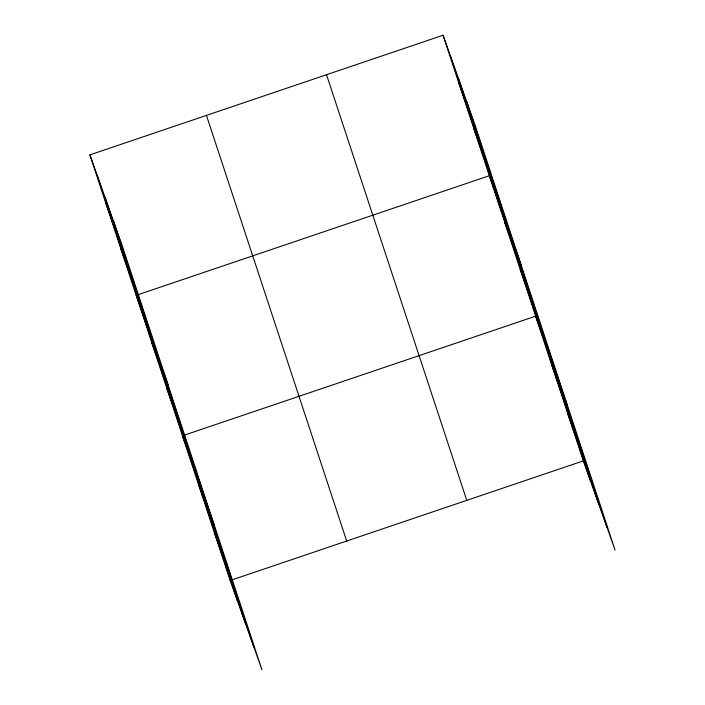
<?xml version="1.0" encoding="UTF-8"?>
<svg xmlns="http://www.w3.org/2000/svg" width="705" height="705" viewBox="0 0 705 705"><rect width="100%" height="100%" fill="white"/><g stroke="black" fill="none" stroke-linecap="round" stroke-linejoin="round"><path stroke-width="1.06" d="M89.905 154.871L121.683 244.115L261.934 669.75L230.156 580.506L89.905 154.871L443.066 35.25L474.844 124.494L615.095 550.129L583.317 460.885L443.066 35.25M230.156 580.506L583.317 460.885M458.497 82.071L465.714 102.34M473.927 128.892L481.145 149.16M521.127 264.957L489.349 175.712L136.188 295.333L167.966 384.577M504.78 222.524L511.997 242.802M520.202 269.345L527.419 289.614M567.41 405.41L535.633 316.166L182.472 435.787L214.25 525.031M551.522 364.406L558.739 384.674M567.419 412.645L574.637 432.914M105.336 201.692L112.553 221.96M120.758 248.512L127.975 268.781M151.619 342.154L158.837 362.423M167.041 388.975L174.258 409.244M198.361 484.027L205.578 504.295M214.258 532.266L221.476 552.535M466.745 101.731L606.987 527.366M458.391 78.281L598.633 503.916M450.283 55.519L590.534 481.154M326.53 74.73L466.772 500.356M206.45 115.4L346.693 541.035M113.584 221.352L253.826 646.987M105.23 197.902L245.472 623.537M97.123 175.14L237.374 600.775"/></g></svg>
